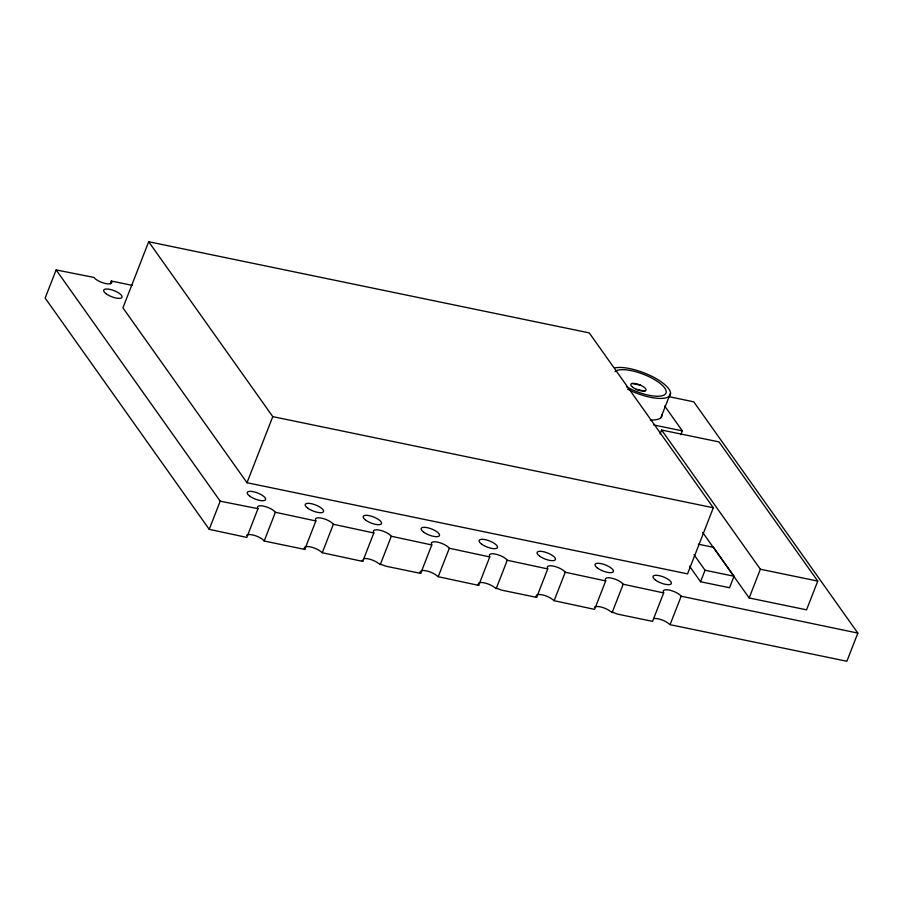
<?xml version="1.0" encoding="UTF-8"?>
<svg xmlns="http://www.w3.org/2000/svg" width="903" height="903" viewBox="0 0 903 903"><rect width="100%" height="100%" fill="white"/><g stroke="black" fill="none" stroke-linecap="round" stroke-linejoin="round"><path stroke-width="1.35" d="M132.29 285.371L111.306 281.025A9.82 3.273 21.3 0 1 105.696 283.565A9.82 3.273 21.3 0 1 93.923 277.424L56.133 269.918L45.15 298.08L209.225 529.339L246.801 537.42L257.998 508.682A9.82 3.273 21.3 0 1 263.62 506.143A9.82 3.273 21.3 0 1 275.392 512.283L315.858 520.963L304.762 549.419L264.184 541.021A9.82 3.273 21.3 0 0 255.256 535.66A9.82 3.273 21.3 0 0 246.643 535.219M110.29 283.644L111.306 281.025M148.69 241.744L122.921 307.844L247.004 482.733L687.555 573.868L713.325 507.768L589.241 332.891L148.69 241.744L272.774 416.633L713.325 507.768M209.225 529.339L220.208 501.176L56.133 269.918M247.004 482.733L272.774 416.633M264.184 541.021L275.392 512.283M363.83 558.641A9.82 3.273 21.3 0 1 378.741 563.574L385.92 566.204L420.696 573.405L431.792 544.949L391.326 536.269A9.82 3.273 21.3 0 0 380.953 530.467A9.82 3.273 21.3 0 0 373.413 531.415L373.819 532.962L362.735 561.406L322.269 552.726L333.354 524.271A9.82 3.273 21.3 0 0 322.981 518.48A9.82 3.273 21.3 0 0 315.44 519.428L315.858 520.963M380.231 564.714L391.326 536.269M478.522 583.191A9.82 3.273 21.3 0 1 485.679 583.191A9.82 3.273 21.3 0 1 494.675 587.56L501.854 590.19L536.63 597.38L547.726 568.935L507.26 560.255A9.82 3.273 21.3 0 0 496.887 554.453A9.82 3.273 21.3 0 0 489.347 555.401L489.753 556.937L478.669 585.392L438.203 576.712L449.299 548.256A9.82 3.273 21.3 0 0 438.926 542.455A9.82 3.273 21.3 0 0 431.374 543.414L431.792 544.949M496.165 588.7L507.26 560.255M594.456 607.166A9.82 3.273 21.3 0 1 601.612 607.177A9.82 3.273 21.3 0 1 610.609 611.545L617.787 614.175L652.564 621.366L663.66 592.921L623.194 584.23A9.82 3.273 21.3 0 0 612.821 578.439A9.82 3.273 21.3 0 0 605.281 579.387L605.687 580.922L594.603 609.378L554.137 600.698L565.233 572.242A9.82 3.273 21.3 0 0 554.86 566.441A9.82 3.273 21.3 0 0 547.308 567.389L547.726 568.935M660.894 417.717L670.534 393.019M660.082 433.959L661.617 430.031L719.002 441.906L817.757 581.092L806.548 609.83L749.163 597.967L702.647 532.398M680.828 434.715L682.329 430.878L664.687 406.023M612.099 612.685L623.194 584.23M668.965 396.654L693.775 401.835L857.85 633.093L846.867 661.256L670.071 624.673L681.167 596.228A9.82 3.273 21.3 0 0 670.794 590.427A9.82 3.273 21.3 0 0 663.242 591.375L663.66 592.921M698.335 544.193L713.517 547.331L734.026 576.238L729.545 587.74L700.559 581.746L705.04 570.244L694.001 554.679M749.163 597.967L760.371 569.229L661.617 430.031M220.208 501.176L257.998 508.682M632.1 383.459L640.622 385.22M636.243 389.295L644.765 391.067M653.772 424.974L682.329 430.878M760.371 569.229L817.757 581.092M705.04 570.244L734.026 576.238M857.85 633.093L681.167 596.228M605.687 580.922L565.233 572.242M489.753 556.937L449.299 548.256M373.819 532.962L333.354 524.271M670.071 624.673L668.581 623.533A9.82 3.273 21.3 0 0 653.659 618.6M554.137 600.698L552.647 599.558A9.82 3.273 21.3 0 0 543.651 595.179A9.82 3.273 21.3 0 0 536.484 595.179M438.203 576.712L436.713 575.572A9.82 3.273 21.3 0 0 421.791 570.628M322.269 552.726L320.779 551.586A9.82 3.273 21.3 0 0 311.783 547.218A9.82 3.273 21.3 0 0 304.616 547.207M689.52 566.181L700.559 581.746M536.63 597.38A9.82 3.273 21.3 0 1 536.111 596.127M478.669 585.392A9.82 3.273 21.3 0 1 478.138 584.139M420.696 573.405A9.82 3.273 21.3 0 1 420.55 571.193M362.735 561.406A9.82 3.273 21.3 0 1 362.205 560.153M304.762 549.419A9.82 3.273 21.3 0 1 304.243 548.166M615.033 367.882A32.395 10.813 21.3 0 1 655.826 378.447A32.395 10.813 21.3 0 1 667.069 397.478A32.395 10.813 21.3 0 1 627.63 389.193M662.136 414.567A32.395 10.813 21.3 0 1 650.228 419.94M615.056 371.607A27.812 9.29 21.3 0 1 649.697 377.025A27.812 9.29 21.3 0 1 663.491 395.322A27.812 9.29 21.3 0 1 626.445 386.71M249.747 496.153A9.82 3.273 21.3 0 0 265.279 500.036A9.82 3.273 21.3 0 0 254.285 491.909A9.82 3.273 21.3 0 0 249.747 496.153M307.72 508.141A9.82 3.273 21.3 0 0 323.251 512.024A9.82 3.273 21.3 0 0 312.257 503.897A9.82 3.273 21.3 0 0 307.72 508.141M365.681 520.139A9.82 3.273 21.3 0 0 381.224 524.022A9.82 3.273 21.3 0 0 370.23 515.895A9.82 3.273 21.3 0 0 365.681 520.139M423.654 532.127A9.82 3.273 21.3 0 0 439.185 536.01A9.82 3.273 21.3 0 0 428.191 527.883A9.82 3.273 21.3 0 0 423.654 532.127M481.615 544.114A9.82 3.273 21.3 0 0 497.158 547.997A9.82 3.273 21.3 0 0 486.164 539.87A9.82 3.273 21.3 0 0 481.615 544.114M539.588 556.113A9.82 3.273 21.3 0 0 555.119 559.995A9.82 3.273 21.3 0 0 544.125 551.868A9.82 3.273 21.3 0 0 539.588 556.113M597.549 568.1A9.82 3.273 21.3 0 0 613.092 571.983A9.82 3.273 21.3 0 0 602.098 563.856A9.82 3.273 21.3 0 0 597.549 568.1M655.522 580.098A9.82 3.273 21.3 0 0 671.053 583.981A9.82 3.273 21.3 0 0 660.059 575.854A9.82 3.273 21.3 0 0 655.522 580.098M106.182 293.802A9.82 3.273 21.3 0 0 121.713 297.685A9.82 3.273 21.3 0 0 110.719 289.558A9.82 3.273 21.3 0 0 106.182 293.802M632.856 387.353A8.183 2.732 21.3 0 0 645.803 390.593A8.183 2.732 21.3 0 0 636.638 383.82A8.183 2.732 21.3 0 0 632.856 387.353"/></g></svg>
